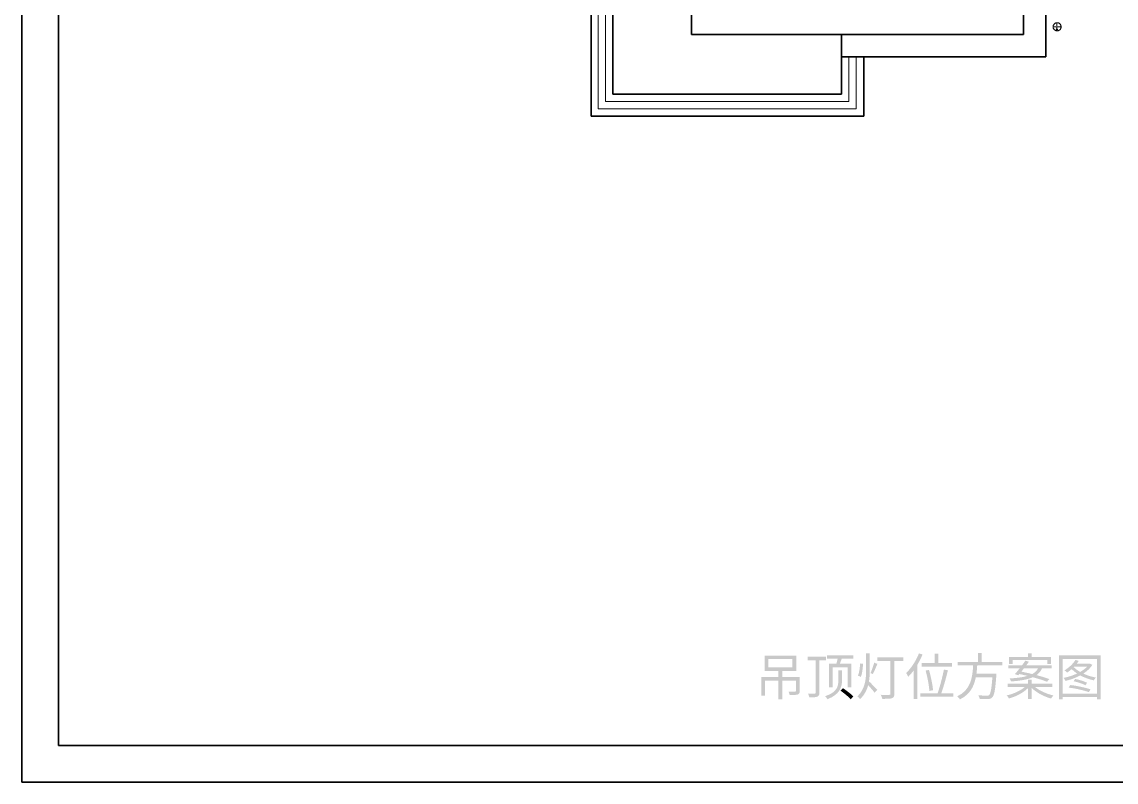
# Model space of a CAD drawing. Header units: millimetres. Extents: x -4600 to 229000, y -4300 to 19460.
# Drawn here: x 155400 to 167362, y -4300 to 4008 of the extents above; entities that cross this region are included whole.
import ezdxf

# ---------------------------------------------------------------- set-up
doc = ezdxf.new("R2010")
doc.units = ezdxf.units.MM
doc.header["$LTSCALE"] = 100
for name, color, linetype, lineweight in [('A-EX-SERVICE', 6, 'Continuous', 13), ('A-EX-WALL', 7, 'Continuous', 35), ('A-EX-WINDOW', 4, 'Continuous', 18), ('A-SHEET', 7, 'Continuous', 35), ('A-TEXT', 7, 'Continuous', 18)]:
    doc.layers.add(name, color=color, linetype=linetype, lineweight=lineweight)

# ---------------------------------------------------------------- blocks, each defined once
blk = doc.blocks.new('SOURCE_PROPOSED')
at = {"layer": 'A-EX-SERVICE'}
for p, q in [((6715, 2187), (6715, 2202)), ((6715, 2179), (6715, 2183)), ((6715, 2164), (6715, 2176)), ((6715, 2149), (6715, 2156)), ((6669, 2153), (6684, 2153)), ((6684, 2153), (6688, 2153)), ((6692, 2153), (6707, 2153)), ((6711, 2130), (6707, 2126)), ((6707, 2126), (6711, 2122)), ((6711, 2153), (6719, 2153)), ((6715, 2134), (6711, 2130)), ((6711, 2122), (6715, 2118)), ((6715, 2130), (6715, 2145)), ((6719, 2130), (6715, 2134)), ((6715, 2107), (6715, 2122)), ((6715, 2118), (6719, 2122)), ((6722, 2126), (6719, 2130)), ((6719, 2122), (6722, 2126)), ((6722, 2153), (6738, 2153)), ((6742, 2153), (6746, 2153)), ((6749, 2153), (6765, 2153))]:
    blk.add_line(p, q, dxfattribs=at)
for points in [[(6717, 2199), (6714, 2198), (6711, 2198), (6708, 2198), (6705, 2197), (6702, 2196), (6700, 2195), (6697, 2194), (6694, 2193), (6692, 2191), (6690, 2189), (6688, 2188), (6685, 2186), (6684, 2184), (6682, 2181), (6680, 2179), (6679, 2177), (6677, 2174), (6676, 2172), (6675, 2169), (6674, 2166), (6673, 2163), (6673, 2161), (6673, 2158), (6673, 2155)], [(6673, 2155), (6673, 2152), (6673, 2149), (6673, 2146), (6674, 2143), (6675, 2140), (6676, 2137), (6677, 2135), (6679, 2132), (6680, 2130), (6682, 2128), (6684, 2126), (6685, 2123), (6688, 2122), (6690, 2120), (6692, 2118), (6694, 2117), (6697, 2115), (6700, 2114), (6702, 2113), (6705, 2112), (6708, 2111), (6711, 2111), (6714, 2111), (6717, 2111)], [(6761, 2155), (6761, 2158), (6760, 2161), (6760, 2163), (6759, 2166), (6758, 2169), (6757, 2172), (6756, 2174), (6755, 2177), (6753, 2179), (6752, 2181), (6750, 2184), (6748, 2186), (6746, 2188), (6744, 2189), (6741, 2191), (6739, 2193), (6737, 2194), (6734, 2195), (6731, 2196), (6728, 2197), (6726, 2198), (6723, 2198), (6720, 2198), (6717, 2199)], [(6717, 2111), (6720, 2111), (6723, 2111), (6726, 2111), (6728, 2112), (6731, 2113), (6734, 2114), (6737, 2115), (6739, 2117), (6741, 2118), (6744, 2120), (6746, 2122), (6748, 2123), (6750, 2126), (6752, 2128), (6753, 2130), (6755, 2132), (6756, 2135), (6757, 2137), (6758, 2140), (6759, 2143), (6760, 2146), (6760, 2149), (6761, 2152), (6761, 2155)]]:
    blk.add_lwpolyline(points, dxfattribs=at)
at = {"layer": 'A-EX-WALL'}
for p, q in [((2720, 4851), (2720, 2069)), ((6350, 4851), (6350, 2069)), ((1622, 2416), (1622, 1178)), ((1859, 2416), (1859, 1419)), ((6592, 2329), (6592, 1828)), ((6350, 2069), (2720, 2069)), ((4361, 1419), (4361, 2069)), ((4602, 1828), (4361, 1828)), ((6592, 1828), (4602, 1828)), ((4602, 1178), (4602, 1828)), ((1859, 1419), (4361, 1419)), ((1622, 1178), (4602, 1178))]:
    blk.add_line(p, q, dxfattribs=at)
at = {"layer": 'A-EX-WINDOW'}
for p, q in [((1699, 2416), (1699, 1258)), ((1779, 2416), (1779, 1338)), ((4441, 1338), (4441, 1828)), ((4521, 1258), (4521, 1828)), ((1779, 1338), (4441, 1338)), ((1699, 1258), (4521, 1258))]:
    blk.add_line(p, q, dxfattribs=at)
blk = doc.blocks.new('A05_SHEET')
at = {"layer": 'A-TEXT'}
h = blk.add_hatch(color=256, dxfattribs=at)
edge = h.paths.add_edge_path()
edge.add_line((3484, -3153), (3484, -3354))
edge.add_line((3484, -3354), (3525, -3354))
edge.add_line((3525, -3354), (3525, -3192))
edge.add_line((3525, -3192), (3669, -3192))
edge.add_line((3669, -3192), (3669, -3394))
edge.add_line((3669, -3394), (3712, -3394))
edge.add_line((3712, -3394), (3712, -3192))
edge.add_line((3712, -3192), (3862, -3192))
edge.add_line((3862, -3192), (3862, -3302))
edge.add_spline(control_points=[(3862, -3302), (3862, -3309), (3859, -3311), (3850, -3311)], knot_values=[0, 0, 0, 0, 1, 1, 1, 1], degree=3, periodic=0)
edge.add_spline(control_points=[(3850, -3311), (3842, -3311), (3812, -3312), (3780, -3311)], knot_values=[0, 0, 0, 0, 1, 1, 1, 1], degree=3, periodic=0)
edge.add_spline(control_points=[(3780, -3311), (3785, -3322), (3791, -3336), (3793, -3348)], knot_values=[0, 0, 0, 0, 1, 1, 1, 1], degree=3, periodic=0)
edge.add_spline(control_points=[(3793, -3348), (3837, -3348), (3864, -3348), (3881, -3342)], knot_values=[0, 0, 0, 0, 1, 1, 1, 1], degree=3, periodic=0)
edge.add_spline(control_points=[(3881, -3342), (3898, -3335), (3903, -3324), (3903, -3303)], knot_values=[0, 0, 0, 0, 1, 1, 1, 1], degree=3, periodic=0)
edge.add_line((3903, -3303), (3903, -3153))
edge.add_line((3903, -3153), (3712, -3153))
edge.add_line((3712, -3153), (3712, -3084))
edge.add_line((3712, -3084), (3865, -3084))
edge.add_line((3865, -3084), (3865, -2918))
edge.add_line((3865, -2918), (3518, -2918))
edge.add_line((3518, -2918), (3518, -3084))
edge.add_line((3518, -3084), (3669, -3084))
edge.add_line((3669, -3084), (3669, -3153))
edge.add_line((3669, -3153), (3484, -3153))
h.paths.add_polyline_path([(3560, -2956), (3821, -2956), (3821, -3046), (3560, -3046), (3560, -2956)], flags=0)
h = blk.add_hatch(color=256, dxfattribs=at)
edge = h.paths.add_edge_path()
edge.add_line((3988, -2930), (3988, -2969))
edge.add_line((3988, -2969), (4077, -2969))
edge.add_line((4077, -2969), (4077, -3322))
edge.add_spline(control_points=[(4077, -3322), (4077, -3331), (4074, -3333), (4065, -3334), (4056, -3334), (4026, -3334), (3993, -3333)], knot_values=[0, 0, 0, 0, 1, 1, 1, 2, 2, 2, 2], degree=3, periodic=0)
edge.add_spline(control_points=[(3993, -3333), (4000, -3345), (4006, -3363), (4008, -3374)], knot_values=[0, 0, 0, 0, 1, 1, 1, 1], degree=3, periodic=0)
edge.add_spline(control_points=[(4008, -3374), (4052, -3375), (4079, -3373), (4095, -3366)], knot_values=[0, 0, 0, 0, 1, 1, 1, 1], degree=3, periodic=0)
edge.add_spline(control_points=[(4095, -3366), (4112, -3359), (4118, -3347), (4118, -3322)], knot_values=[0, 0, 0, 0, 1, 1, 1, 1], degree=3, periodic=0)
edge.add_line((4118, -3322), (4118, -2969))
edge.add_line((4118, -2969), (4191, -2969))
edge.add_line((4191, -2969), (4191, -2930))
edge.add_line((4191, -2930), (3988, -2930))
h = blk.add_hatch(color=256, dxfattribs=at)
edge = h.paths.add_edge_path()
edge.add_line((4223, -3007), (4223, -3265))
edge.add_line((4223, -3265), (4262, -3265))
edge.add_line((4262, -3265), (4262, -3046))
edge.add_line((4262, -3046), (4426, -3046))
edge.add_line((4426, -3046), (4426, -3264))
edge.add_line((4426, -3264), (4466, -3264))
edge.add_line((4466, -3264), (4466, -3007))
edge.add_line((4466, -3007), (4341, -3007))
edge.add_line((4341, -3007), (4362, -2952))
edge.add_line((4362, -2952), (4488, -2952))
edge.add_line((4488, -2952), (4488, -2916))
edge.add_line((4488, -2916), (4201, -2916))
edge.add_line((4201, -2916), (4201, -2952))
edge.add_line((4201, -2952), (4317, -2952))
edge.add_spline(control_points=[(4317, -2952), (4314, -2970), (4308, -2990), (4303, -3007)], knot_values=[0, 0, 0, 0, 1, 1, 1, 1], degree=3, periodic=0)
edge.add_line((4303, -3007), (4223, -3007))
edge = h.paths.add_edge_path(flags=0)
edge.add_line((4325, -3079), (4325, -3189))
edge.add_spline(control_points=[(4325, -3189), (4325, -3246), (4316, -3318), (4181, -3361)], knot_values=[0, 0, 0, 0, 1, 1, 1, 1], degree=3, periodic=0)
edge.add_spline(control_points=[(4181, -3361), (4189, -3370), (4201, -3384), (4206, -3394)], knot_values=[0, 0, 0, 0, 1, 1, 1, 1], degree=3, periodic=0)
edge.add_spline(control_points=[(4206, -3394), (4343, -3342), (4365, -3258), (4365, -3190)], knot_values=[0, 0, 0, 0, 1, 1, 1, 1], degree=3, periodic=0)
edge.add_line((4365, -3190), (4365, -3079))
edge.add_line((4365, -3079), (4325, -3079))
h = blk.add_hatch(color=256, dxfattribs=at)
edge = h.paths.add_edge_path()
edge.add_line((4629, -2894), (4629, -3069))
edge.add_spline(control_points=[(4629, -3069), (4629, -3171), (4620, -3280), (4533, -3364)], knot_values=[0, 0, 0, 0, 1, 1, 1, 1], degree=3, periodic=0)
edge.add_spline(control_points=[(4533, -3364), (4542, -3370), (4556, -3384), (4562, -3394)], knot_values=[0, 0, 0, 0, 1, 1, 1, 1], degree=3, periodic=0)
edge.add_spline(control_points=[(4562, -3394), (4610, -3348), (4637, -3295), (4651, -3240)], knot_values=[0, 0, 0, 0, 1, 1, 1, 1], degree=3, periodic=0)
edge.add_spline(control_points=[(4651, -3240), (4675, -3267), (4708, -3304), (4722, -3323)], knot_values=[0, 0, 0, 0, 1, 1, 1, 1], degree=3, periodic=0)
edge.add_line((4722, -3323), (4750, -3292))
edge.add_spline(control_points=[(4750, -3292), (4736, -3276), (4680, -3217), (4660, -3199)], knot_values=[0, 0, 0, 0, 1, 1, 1, 1], degree=3, periodic=0)
edge.add_spline(control_points=[(4660, -3199), (4667, -3156), (4669, -3112), (4669, -3069)], knot_values=[0, 0, 0, 0, 1, 1, 1, 1], degree=3, periodic=0)
edge.add_line((4669, -3069), (4669, -2894))
edge.add_line((4669, -2894), (4629, -2894))
edge = h.paths.add_edge_path(flags=0)
edge.add_spline(control_points=[(4717, -2995), (4708, -3029), (4691, -3078), (4677, -3108)], knot_values=[0, 0, 0, 0, 1, 1, 1, 1], degree=3, periodic=0)
edge.add_line((4677, -3108), (4702, -3120))
edge.add_spline(control_points=[(4702, -3120), (4718, -3091), (4736, -3045), (4752, -3008)], knot_values=[0, 0, 0, 0, 1, 1, 1, 1], degree=3, periodic=0)
edge.add_line((4752, -3008), (4717, -2995))
edge = h.paths.add_edge_path(flags=0)
edge.add_spline(control_points=[(4564, -3003), (4561, -3047), (4553, -3103), (4540, -3137)], knot_values=[0, 0, 0, 0, 1, 1, 1, 1], degree=3, periodic=0)
edge.add_line((4540, -3137), (4572, -3150))
edge.add_spline(control_points=[(4572, -3150), (4586, -3111), (4593, -3052), (4595, -3007)], knot_values=[0, 0, 0, 0, 1, 1, 1, 1], degree=3, periodic=0)
edge.add_line((4595, -3007), (4564, -3003))
h = blk.add_hatch(color=256, dxfattribs=at)
edge = h.paths.add_edge_path()
edge.add_line((4752, -2936), (4752, -2976))
edge.add_line((4752, -2976), (4895, -2976))
edge.add_line((4895, -2976), (4895, -3334))
edge.add_spline(control_points=[(4895, -3334), (4895, -3343), (4891, -3347), (4880, -3347), (4868, -3348), (4829, -3348), (4789, -3346)], knot_values=[0, 0, 0, 0, 1, 1, 1, 2, 2, 2, 2], degree=3, periodic=0)
edge.add_spline(control_points=[(4789, -3346), (4795, -3358), (4803, -3378), (4806, -3390)], knot_values=[0, 0, 0, 0, 1, 1, 1, 1], degree=3, periodic=0)
edge.add_spline(control_points=[(4806, -3390), (4858, -3390), (4891, -3390), (4912, -3383), (4931, -3376), (4938, -3361), (4938, -3334)], knot_values=[0, 0, 0, 0, 1, 1, 1, 2, 2, 2, 2], degree=3, periodic=0)
edge.add_line((4938, -3334), (4938, -2976))
edge.add_line((4938, -2976), (5034, -2976))
edge.add_line((5034, -2976), (5034, -2936))
edge.add_line((5034, -2936), (4752, -2936))
h = blk.add_hatch(color=256, dxfattribs=at)
edge = h.paths.add_edge_path()
edge.add_spline(control_points=[(5206, -2893), (5174, -2976), (5121, -3056), (5066, -3108)], knot_values=[0, 0, 0, 0, 1, 1, 1, 1], degree=3, periodic=0)
edge.add_spline(control_points=[(5066, -3108), (5073, -3118), (5085, -3139), (5089, -3149)], knot_values=[0, 0, 0, 0, 1, 1, 1, 1], degree=3, periodic=0)
edge.add_spline(control_points=[(5089, -3149), (5110, -3128), (5130, -3104), (5150, -3078)], knot_values=[0, 0, 0, 0, 1, 1, 1, 1], degree=3, periodic=0)
edge.add_line((5150, -3078), (5150, -3392))
edge.add_line((5150, -3392), (5189, -3392))
edge.add_line((5189, -3392), (5189, -3018))
edge.add_spline(control_points=[(5189, -3018), (5210, -2982), (5230, -2944), (5245, -2905)], knot_values=[0, 0, 0, 0, 1, 1, 1, 1], degree=3, periodic=0)
edge.add_line((5245, -2905), (5206, -2893))
for points in [[(5235, -2999), (5235, -3038), (5568, -3038), (5568, -2999), (5417, -2999), (5417, -2898), (5377, -2898), (5377, -2999), (5235, -2999)], [(6190, -2933), (6190, -3011), (6229, -3011), (6229, -2967), (6611, -2967), (6611, -3011), (6651, -3011), (6651, -2933), (6439, -2933), (6439, -2892), (6398, -2892), (6398, -2933), (6190, -2933)]]:
    blk.add_hatch(color=256, dxfattribs=at).paths.add_polyline_path(points)
h = blk.add_hatch(color=256, dxfattribs=at)
edge = h.paths.add_edge_path()
edge.add_line((5851, -2890), (5851, -2986))
edge.add_line((5851, -2986), (5630, -2986))
edge.add_line((5630, -2986), (5630, -3025))
edge.add_line((5630, -3025), (5798, -3025))
edge.add_spline(control_points=[(5798, -3025), (5792, -3151), (5776, -3293), (5624, -3363)], knot_values=[0, 0, 0, 0, 1, 1, 1, 1], degree=3, periodic=0)
edge.add_spline(control_points=[(5624, -3363), (5635, -3371), (5647, -3385), (5654, -3396)], knot_values=[0, 0, 0, 0, 1, 1, 1, 1], degree=3, periodic=0)
edge.add_spline(control_points=[(5654, -3396), (5765, -3342), (5809, -3252), (5828, -3154)], knot_values=[0, 0, 0, 0, 1, 1, 1, 1], degree=3, periodic=0)
edge.add_line((5828, -3154), (6009, -3154))
edge.add_spline(control_points=[(6009, -3154), (6000, -3280), (5989, -3334), (5974, -3348), (5967, -3354), (5960, -3355), (5947, -3355), (5933, -3355), (5894, -3354), (5855, -3351)], knot_values=[0, 0, 0, 0, 1, 1, 1, 2, 2, 2, 3, 3, 3, 3], degree=3, periodic=0)
edge.add_spline(control_points=[(5855, -3351), (5863, -3363), (5869, -3379), (5870, -3391)], knot_values=[0, 0, 0, 0, 1, 1, 1, 1], degree=3, periodic=0)
edge.add_spline(control_points=[(5870, -3391), (5906, -3393), (5943, -3394), (5962, -3393), (5983, -3391), (5996, -3387), (6008, -3374), (6030, -3352), (6041, -3292), (6052, -3135)], knot_values=[0, 0, 0, 0, 1, 1, 1, 2, 2, 2, 3, 3, 3, 3], degree=3, periodic=0)
edge.add_spline(control_points=[(6052, -3135), (6053, -3128), (6054, -3115), (6054, -3115)], knot_values=[0, 0, 0, 0, 1, 1, 1, 1], degree=3, periodic=0)
edge.add_line((6054, -3115), (5835, -3115))
edge.add_spline(control_points=[(5835, -3115), (5839, -3085), (5841, -3055), (5843, -3025)], knot_values=[0, 0, 0, 0, 1, 1, 1, 1], degree=3, periodic=0)
edge.add_line((5843, -3025), (6118, -3025))
edge.add_line((6118, -3025), (6118, -2986))
edge.add_line((6118, -2986), (5893, -2986))
edge.add_line((5893, -2986), (5893, -2890))
edge.add_line((5893, -2890), (5851, -2890))
h = blk.add_hatch(color=256, dxfattribs=at)
edge = h.paths.add_edge_path()
edge.add_line((6370, -2973), (6332, -3025))
edge.add_line((6332, -3025), (6184, -3025))
edge.add_line((6184, -3025), (6184, -3058))
edge.add_line((6184, -3058), (6306, -3058))
edge.add_spline(control_points=[(6306, -3058), (6288, -3081), (6270, -3103), (6255, -3120)], knot_values=[0, 0, 0, 0, 1, 1, 1, 1], degree=3, periodic=0)
edge.add_line((6255, -3120), (6293, -3132))
edge.add_line((6293, -3132), (6304, -3119))
edge.add_spline(control_points=[(6304, -3119), (6333, -3125), (6363, -3132), (6393, -3139)], knot_values=[0, 0, 0, 0, 1, 1, 1, 1], degree=3, periodic=0)
edge.add_spline(control_points=[(6393, -3139), (6347, -3153), (6285, -3162), (6199, -3167)], knot_values=[0, 0, 0, 0, 1, 1, 1, 1], degree=3, periodic=0)
edge.add_spline(control_points=[(6199, -3167), (6204, -3176), (6210, -3191), (6212, -3200)], knot_values=[0, 0, 0, 0, 1, 1, 1, 1], degree=3, periodic=0)
edge.add_spline(control_points=[(6212, -3200), (6321, -3192), (6396, -3178), (6450, -3154)], knot_values=[0, 0, 0, 0, 1, 1, 1, 1], degree=3, periodic=0)
edge.add_spline(control_points=[(6450, -3154), (6511, -3170), (6568, -3188), (6606, -3204)], knot_values=[0, 0, 0, 0, 1, 1, 1, 1], degree=3, periodic=0)
edge.add_line((6606, -3204), (6631, -3174))
edge.add_spline(control_points=[(6631, -3174), (6595, -3160), (6545, -3145), (6491, -3131)], knot_values=[0, 0, 0, 0, 1, 1, 1, 1], degree=3, periodic=0)
edge.add_spline(control_points=[(6491, -3131), (6519, -3111), (6538, -3088), (6551, -3058)], knot_values=[0, 0, 0, 0, 1, 1, 1, 1], degree=3, periodic=0)
edge.add_line((6551, -3058), (6657, -3058))
edge.add_line((6657, -3058), (6657, -3025))
edge.add_line((6657, -3025), (6379, -3025))
edge.add_line((6379, -3025), (6408, -2985))
edge.add_line((6408, -2985), (6370, -2973))
edge = h.paths.add_edge_path(flags=0)
edge.add_line((6353, -3058), (6507, -3058))
edge.add_spline(control_points=[(6507, -3058), (6494, -3083), (6474, -3103), (6444, -3119)], knot_values=[0, 0, 0, 0, 1, 1, 1, 1], degree=3, periodic=0)
edge.add_spline(control_points=[(6444, -3119), (6404, -3109), (6363, -3100), (6326, -3093)], knot_values=[0, 0, 0, 0, 1, 1, 1, 1], degree=3, periodic=0)
edge.add_line((6326, -3093), (6353, -3058))
h = blk.add_hatch(color=256, dxfattribs=at)
h.paths.add_polyline_path([(6738, -2916), (6738, -3394), (6777, -3394), (6777, -3371), (7152, -3371), (7152, -3394), (7193, -3394), (7193, -2916), (6738, -2916)])
h.paths.add_polyline_path([(6777, -3334), (6777, -2953), (7152, -2953), (7152, -3334), (6777, -3334)], flags=0)
edge = h.paths.add_edge_path(flags=0)
edge.add_spline(control_points=[(6918, -2964), (6891, -3008), (6844, -3051), (6797, -3079)], knot_values=[0, 0, 0, 0, 1, 1, 1, 1], degree=3, periodic=0)
edge.add_spline(control_points=[(6797, -3079), (6806, -3084), (6820, -3097), (6826, -3103)], knot_values=[0, 0, 0, 0, 1, 1, 1, 1], degree=3, periodic=0)
edge.add_spline(control_points=[(6826, -3103), (6842, -3092), (6859, -3079), (6876, -3065)], knot_values=[0, 0, 0, 0, 1, 1, 1, 1], degree=3, periodic=0)
edge.add_spline(control_points=[(6876, -3065), (6892, -3082), (6913, -3098), (6935, -3113)], knot_values=[0, 0, 0, 0, 1, 1, 1, 1], degree=3, periodic=0)
edge.add_spline(control_points=[(6935, -3113), (6888, -3135), (6836, -3151), (6787, -3161)], knot_values=[0, 0, 0, 0, 1, 1, 1, 1], degree=3, periodic=0)
edge.add_spline(control_points=[(6787, -3161), (6794, -3169), (6803, -3185), (6807, -3194)], knot_values=[0, 0, 0, 0, 1, 1, 1, 1], degree=3, periodic=0)
edge.add_spline(control_points=[(6807, -3194), (6860, -3182), (6918, -3162), (6969, -3134)], knot_values=[0, 0, 0, 0, 1, 1, 1, 1], degree=3, periodic=0)
edge.add_spline(control_points=[(6969, -3134), (7015, -3158), (7067, -3177), (7118, -3188)], knot_values=[0, 0, 0, 0, 1, 1, 1, 1], degree=3, periodic=0)
edge.add_spline(control_points=[(7118, -3188), (7123, -3179), (7134, -3164), (7141, -3157)], knot_values=[0, 0, 0, 0, 1, 1, 1, 1], degree=3, periodic=0)
edge.add_spline(control_points=[(7141, -3157), (7093, -3149), (7045, -3134), (7003, -3114)], knot_values=[0, 0, 0, 0, 1, 1, 1, 1], degree=3, periodic=0)
edge.add_spline(control_points=[(7003, -3114), (7044, -3088), (7078, -3056), (7101, -3019)], knot_values=[0, 0, 0, 0, 1, 1, 1, 1], degree=3, periodic=0)
edge.add_line((7101, -3019), (7077, -3006))
edge.add_line((7077, -3006), (7071, -3007))
edge.add_line((7071, -3007), (6930, -3007))
edge.add_spline(control_points=[(6930, -3007), (6938, -2997), (6946, -2987), (6953, -2976)], knot_values=[0, 0, 0, 0, 1, 1, 1, 1], degree=3, periodic=0)
edge.add_line((6953, -2976), (6918, -2964))
edge = h.paths.add_edge_path(flags=0)
edge.add_line((6898, -3043), (6902, -3039))
edge.add_line((6902, -3039), (7044, -3039))
edge.add_spline(control_points=[(7044, -3039), (7024, -3060), (6998, -3079), (6968, -3096)], knot_values=[0, 0, 0, 0, 1, 1, 1, 1], degree=3, periodic=0)
edge.add_spline(control_points=[(6968, -3096), (6941, -3080), (6917, -3062), (6898, -3043)], knot_values=[0, 0, 0, 0, 1, 1, 1, 1], degree=3, periodic=0)
edge = h.paths.add_edge_path(flags=0)
edge.add_spline(control_points=[(6842, -3267), (6918, -3276), (7012, -3298), (7064, -3317)], knot_values=[0, 0, 0, 0, 1, 1, 1, 1], degree=3, periodic=0)
edge.add_line((7064, -3317), (7082, -3286))
edge.add_spline(control_points=[(7082, -3286), (7029, -3269), (6935, -3247), (6861, -3239)], knot_values=[0, 0, 0, 0, 1, 1, 1, 1], degree=3, periodic=0)
edge.add_line((6861, -3239), (6842, -3267))
edge = h.paths.add_edge_path(flags=0)
edge.add_spline(control_points=[(6897, -3198), (6941, -3207), (6996, -3226), (7027, -3241)], knot_values=[0, 0, 0, 0, 1, 1, 1, 1], degree=3, periodic=0)
edge.add_line((7027, -3241), (7044, -3214))
edge.add_spline(control_points=[(7044, -3214), (7013, -3199), (6958, -3181), (6914, -3173)], knot_values=[0, 0, 0, 0, 1, 1, 1, 1], degree=3, periodic=0)
edge.add_line((6914, -3173), (6897, -3198))
h = blk.add_hatch(color=256, dxfattribs=at)
edge = h.paths.add_edge_path()
edge.add_line((5221, -3329), (5221, -3368))
edge.add_line((5221, -3368), (5582, -3368))
edge.add_line((5582, -3368), (5582, -3329))
edge.add_line((5582, -3329), (5450, -3329))
edge.add_spline(control_points=[(5450, -3329), (5475, -3261), (5504, -3158), (5523, -3078)], knot_values=[0, 0, 0, 0, 1, 1, 1, 1], degree=3, periodic=0)
edge.add_line((5523, -3078), (5479, -3070))
edge.add_spline(control_points=[(5479, -3070), (5464, -3149), (5435, -3260), (5410, -3329)], knot_values=[0, 0, 0, 0, 1, 1, 1, 1], degree=3, periodic=0)
edge.add_line((5410, -3329), (5221, -3329))
edge = h.paths.add_edge_path(flags=0)
edge.add_spline(control_points=[(5279, -3081), (5300, -3154), (5317, -3248), (5320, -3304)], knot_values=[0, 0, 0, 0, 1, 1, 1, 1], degree=3, periodic=0)
edge.add_line((5320, -3304), (5360, -3295))
edge.add_spline(control_points=[(5360, -3295), (5356, -3241), (5337, -3147), (5316, -3074)], knot_values=[0, 0, 0, 0, 1, 1, 1, 1], degree=3, periodic=0)
edge.add_line((5316, -3074), (5279, -3081))
h = blk.add_hatch(color=256, dxfattribs=at)
edge = h.paths.add_edge_path()
edge.add_line((6175, -3224), (6175, -3259))
edge.add_line((6175, -3259), (6365, -3259))
edge.add_spline(control_points=[(6365, -3259), (6317, -3301), (6238, -3337), (6165, -3353)], knot_values=[0, 0, 0, 0, 1, 1, 1, 1], degree=3, periodic=0)
edge.add_spline(control_points=[(6165, -3353), (6173, -3361), (6185, -3376), (6191, -3386)], knot_values=[0, 0, 0, 0, 1, 1, 1, 1], degree=3, periodic=0)
edge.add_spline(control_points=[(6191, -3386), (6265, -3366), (6346, -3324), (6398, -3273)], knot_values=[0, 0, 0, 0, 1, 1, 1, 1], degree=3, periodic=0)
edge.add_line((6398, -3273), (6398, -3393))
edge.add_line((6398, -3393), (6438, -3393))
edge.add_line((6438, -3393), (6438, -3270))
edge.add_spline(control_points=[(6438, -3270), (6491, -3323), (6574, -3366), (6651, -3387)], knot_values=[0, 0, 0, 0, 1, 1, 1, 1], degree=3, periodic=0)
edge.add_spline(control_points=[(6651, -3387), (6656, -3377), (6668, -3361), (6677, -3353)], knot_values=[0, 0, 0, 0, 1, 1, 1, 1], degree=3, periodic=0)
edge.add_spline(control_points=[(6677, -3353), (6603, -3337), (6523, -3301), (6473, -3259)], knot_values=[0, 0, 0, 0, 1, 1, 1, 1], degree=3, periodic=0)
edge.add_line((6473, -3259), (6664, -3259))
edge.add_line((6664, -3259), (6664, -3224))
edge.add_line((6664, -3224), (6438, -3224))
edge.add_line((6438, -3224), (6438, -3179))
edge.add_line((6438, -3179), (6398, -3179))
edge.add_line((6398, -3179), (6398, -3224))
edge.add_line((6398, -3224), (6175, -3224))
h = blk.add_hatch(color=256, dxfattribs=at)
edge = h.paths.add_edge_path()
edge.add_spline(control_points=[(4350, -3301), (4389, -3329), (4438, -3369), (4461, -3395)], knot_values=[0, 0, 0, 0, 1, 1, 1, 1], degree=3, periodic=0)
edge.add_line((4461, -3395), (4489, -3364))
edge.add_spline(control_points=[(4489, -3364), (4465, -3338), (4415, -3300), (4376, -3274)], knot_values=[0, 0, 0, 0, 1, 1, 1, 1], degree=3, periodic=0)
edge.add_line((4376, -3274), (4350, -3301))
at = {"layer": 'A-SHEET'}
for points in [[(-4600, -4300), (29000, -4300), (29000, 19460), (-4600, 19460)], [(-4200, -3900), (28600, -3900), (28600, 19060), (-4200, 19060)]]:
    blk.add_lwpolyline(points, close=True, dxfattribs=at)
blk.add_blockref('SOURCE_PROPOSED', (0, 1800))

msp = doc.modelspace()

# ---------------------------------------------------------------- block references
msp.add_blockref('A05_SHEET', (160000, 0))

doc.saveas('drawing.dxf')
